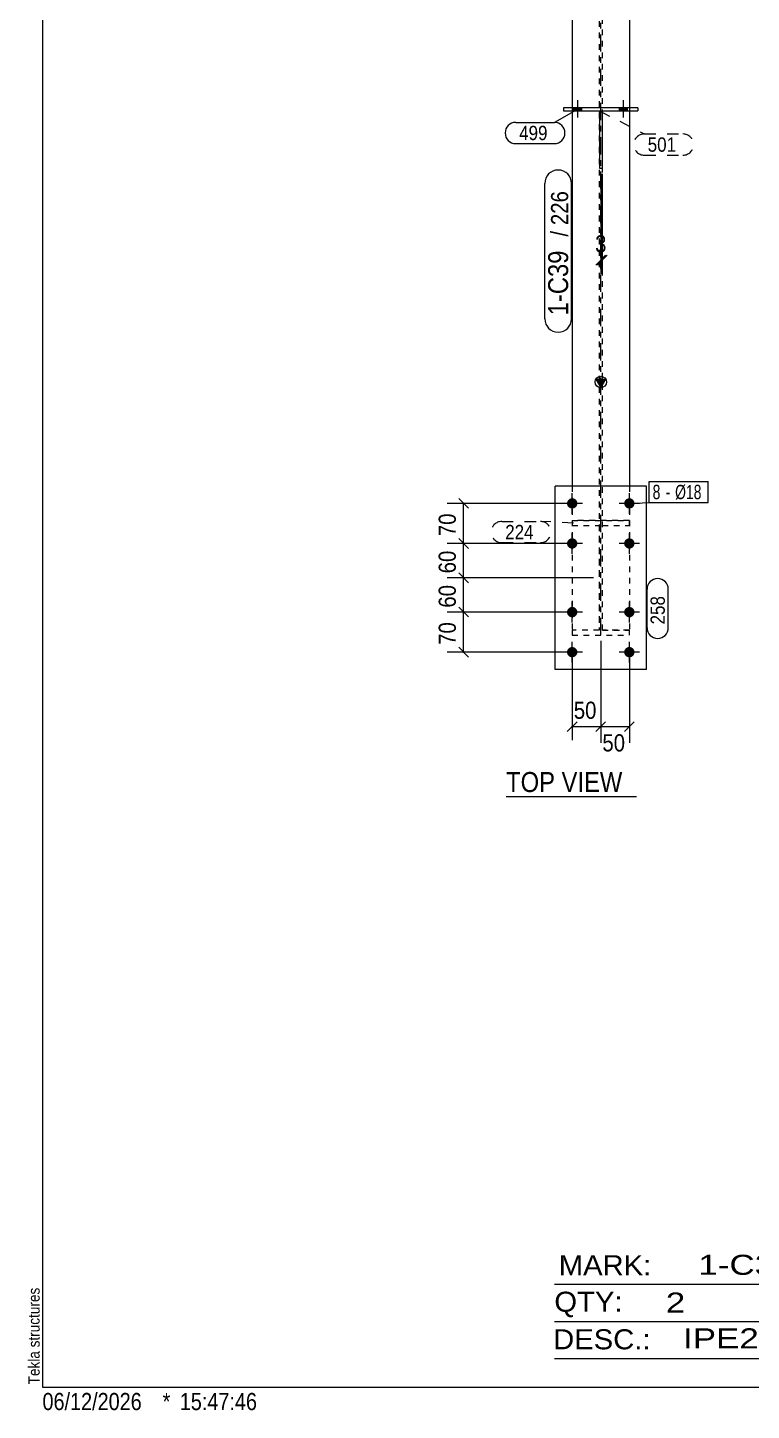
# Model space of a CAD drawing. Header units: millimetres. Extents: x 2 to 579, y 1 to 405.
# Drawn here: x 2.4 to 129, y 1 to 242.7 of the extents above; entities that cross this region are included whole.
import ezdxf

# ---------------------------------------------------------------- set-up
doc = ezdxf.new("R2010")
doc.units = ezdxf.units.MM
for name, pattern in [('XKITLINE00', [0]), ('XKITLINE01', [4, 1, -1, 1, -1]), ('XKITLINE02', [4, 2, -2]), ('XKITLINE03', [6, 3, -1, 1, -1])]:
    doc.linetypes.add(name, pattern=pattern)
for name, color, linetype, lineweight in [('Bolt', 3, 'Continuous', 0), ('BoltMark', 7, 'Continuous', 0), ('Dimensions', 7, 'Continuous', 0), ('DrawingSheet', 5, 'Continuous', 0), ('OtherObjectType', 7, 'Continuous', 0), ('Part', 2, 'Continuous', 0), ('PartMark', 7, 'Continuous', 0)]:
    doc.layers.add(name, color=color, linetype=linetype, lineweight=lineweight)
doc.styles.add('ARIAL', font='ARIAL.TTF')
doc.styles.add('ARIAL_NARROW', font='ARIALN.TTF')

# ---------------------------------------------------------------- blocks, each defined once
blk = doc.blocks.new('*A12')
at = {"layer": 'Bolt'}
for points in [[(96.72, 159.54), (96.73, 159.58), (96.73, 159.62), (96.74, 159.67), (96.75, 159.71), (96.76, 159.75), (96.77, 159.8), (96.79, 159.84), (96.81, 159.88), (96.83, 159.92), (96.85, 159.96), (96.87, 159.99), (96.9, 160.03), (96.93, 160.06), (96.96, 160.1), (96.99, 160.13), (97.02, 160.16), (97.05, 160.19), (97.09, 160.22), (97.12, 160.24), (97.16, 160.26), (97.2, 160.29), (97.24, 160.31), (97.28, 160.32), (97.32, 160.34), (97.36, 160.35), (97.4, 160.37), (97.45, 160.38), (97.49, 160.38), (97.53, 160.39), (97.58, 160.39), (97.62, 160.39), (97.67, 160.39), (97.71, 160.39), (97.75, 160.38), (97.8, 160.38), (97.84, 160.37), (97.88, 160.35), (97.93, 160.34), (97.97, 160.32), (98.01, 160.31), (98.05, 160.29), (98.08, 160.26), (98.12, 160.24), (98.16, 160.22), (98.19, 160.19), (98.23, 160.16), (98.26, 160.13), (98.29, 160.1), (98.32, 160.06), (98.34, 160.03), (98.37, 159.99), (98.39, 159.96), (98.42, 159.92), (98.44, 159.88), (98.45, 159.84), (98.47, 159.8), (98.48, 159.75), (98.5, 159.71), (98.5, 159.67), (98.51, 159.62), (98.52, 159.58), (98.52, 159.54), (98.52, 159.49), (98.52, 159.45), (98.52, 159.4), (98.51, 159.36), (98.5, 159.32), (98.5, 159.27), (98.48, 159.23), (98.47, 159.19), (98.45, 159.15), (98.44, 159.11), (98.42, 159.07), (98.39, 159.03), (98.37, 158.99), (98.34, 158.96), (98.32, 158.92), (98.29, 158.89), (98.26, 158.86), (98.23, 158.83), (98.19, 158.8), (98.16, 158.77), (98.12, 158.74), (98.08, 158.72), (98.05, 158.7), (98.01, 158.68), (97.97, 158.66), (97.93, 158.65), (97.88, 158.63), (97.84, 158.62), (97.8, 158.61), (97.75, 158.6), (97.71, 158.6), (97.67, 158.59), (97.62, 158.59), (97.58, 158.59), (97.53, 158.6), (97.49, 158.6), (97.45, 158.61), (97.4, 158.62), (97.36, 158.63), (97.32, 158.65), (97.28, 158.66), (97.24, 158.68), (97.2, 158.7), (97.16, 158.72), (97.12, 158.74), (97.09, 158.77), (97.05, 158.8), (97.02, 158.83), (96.99, 158.86), (96.96, 158.89), (96.93, 158.92), (96.9, 158.96), (96.87, 158.99), (96.85, 159.03), (96.83, 159.07), (96.81, 159.11), (96.79, 159.15), (96.77, 159.19), (96.76, 159.23), (96.75, 159.27), (96.74, 159.32), (96.73, 159.36), (96.73, 159.4), (96.72, 159.45), (96.72, 159.49)], [(106.72, 159.54), (106.73, 159.58), (106.73, 159.62), (106.74, 159.67), (106.75, 159.71), (106.76, 159.75), (106.77, 159.8), (106.79, 159.84), (106.81, 159.88), (106.83, 159.92), (106.85, 159.96), (106.87, 159.99), (106.9, 160.03), (106.93, 160.06), (106.96, 160.1), (106.99, 160.13), (107.02, 160.16), (107.05, 160.19), (107.09, 160.22), (107.12, 160.24), (107.16, 160.26), (107.2, 160.29), (107.24, 160.31), (107.28, 160.32), (107.32, 160.34), (107.36, 160.35), (107.4, 160.37), (107.45, 160.38), (107.49, 160.38), (107.53, 160.39), (107.58, 160.39), (107.62, 160.39), (107.67, 160.39), (107.71, 160.39), (107.75, 160.38), (107.8, 160.38), (107.84, 160.37), (107.88, 160.35), (107.93, 160.34), (107.97, 160.32), (108.01, 160.31), (108.05, 160.29), (108.08, 160.26), (108.12, 160.24), (108.16, 160.22), (108.19, 160.19), (108.23, 160.16), (108.26, 160.13), (108.29, 160.1), (108.32, 160.06), (108.34, 160.03), (108.37, 159.99), (108.39, 159.96), (108.42, 159.92), (108.44, 159.88), (108.45, 159.84), (108.47, 159.8), (108.48, 159.75), (108.5, 159.71), (108.5, 159.67), (108.51, 159.62), (108.52, 159.58), (108.52, 159.54), (108.52, 159.49), (108.52, 159.45), (108.52, 159.4), (108.51, 159.36), (108.5, 159.32), (108.5, 159.27), (108.48, 159.23), (108.47, 159.19), (108.45, 159.15), (108.44, 159.11), (108.42, 159.07), (108.39, 159.03), (108.37, 158.99), (108.34, 158.96), (108.32, 158.92), (108.29, 158.89), (108.26, 158.86), (108.23, 158.83), (108.19, 158.8), (108.16, 158.77), (108.12, 158.74), (108.08, 158.72), (108.05, 158.7), (108.01, 158.68), (107.97, 158.66), (107.93, 158.65), (107.88, 158.63), (107.84, 158.62), (107.8, 158.61), (107.75, 158.6), (107.71, 158.6), (107.67, 158.59), (107.62, 158.59), (107.58, 158.59), (107.53, 158.6), (107.49, 158.6), (107.45, 158.61), (107.4, 158.62), (107.36, 158.63), (107.32, 158.65), (107.28, 158.66), (107.24, 158.68), (107.2, 158.7), (107.16, 158.72), (107.12, 158.74), (107.09, 158.77), (107.05, 158.8), (107.02, 158.83), (106.99, 158.86), (106.96, 158.89), (106.93, 158.92), (106.9, 158.96), (106.87, 158.99), (106.85, 159.03), (106.83, 159.07), (106.81, 159.11), (106.79, 159.15), (106.77, 159.19), (106.76, 159.23), (106.75, 159.27), (106.74, 159.32), (106.73, 159.36), (106.73, 159.4), (106.72, 159.45), (106.72, 159.49)], [(96.72, 152.54), (96.73, 152.58), (96.73, 152.62), (96.74, 152.67), (96.75, 152.71), (96.76, 152.75), (96.77, 152.8), (96.79, 152.84), (96.81, 152.88), (96.83, 152.92), (96.85, 152.96), (96.87, 152.99), (96.9, 153.03), (96.93, 153.06), (96.96, 153.1), (96.99, 153.13), (97.02, 153.16), (97.05, 153.19), (97.09, 153.22), (97.12, 153.24), (97.16, 153.26), (97.2, 153.29), (97.24, 153.31), (97.28, 153.32), (97.32, 153.34), (97.36, 153.35), (97.4, 153.37), (97.45, 153.38), (97.49, 153.38), (97.53, 153.39), (97.58, 153.39), (97.62, 153.39), (97.67, 153.39), (97.71, 153.39), (97.75, 153.38), (97.8, 153.38), (97.84, 153.37), (97.88, 153.35), (97.93, 153.34), (97.97, 153.32), (98.01, 153.31), (98.05, 153.29), (98.08, 153.26), (98.12, 153.24), (98.16, 153.22), (98.19, 153.19), (98.23, 153.16), (98.26, 153.13), (98.29, 153.1), (98.32, 153.06), (98.34, 153.03), (98.37, 152.99), (98.39, 152.96), (98.42, 152.92), (98.44, 152.88), (98.45, 152.84), (98.47, 152.8), (98.48, 152.75), (98.5, 152.71), (98.5, 152.67), (98.51, 152.62), (98.52, 152.58), (98.52, 152.54), (98.52, 152.49), (98.52, 152.45), (98.52, 152.4), (98.51, 152.36), (98.5, 152.32), (98.5, 152.27), (98.48, 152.23), (98.47, 152.19), (98.45, 152.15), (98.44, 152.11), (98.42, 152.07), (98.39, 152.03), (98.37, 151.99), (98.34, 151.96), (98.32, 151.92), (98.29, 151.89), (98.26, 151.86), (98.23, 151.83), (98.19, 151.8), (98.16, 151.77), (98.12, 151.74), (98.08, 151.72), (98.05, 151.7), (98.01, 151.68), (97.97, 151.66), (97.93, 151.65), (97.88, 151.63), (97.84, 151.62), (97.8, 151.61), (97.75, 151.6), (97.71, 151.6), (97.67, 151.59), (97.62, 151.59), (97.58, 151.59), (97.53, 151.6), (97.49, 151.6), (97.45, 151.61), (97.4, 151.62), (97.36, 151.63), (97.32, 151.65), (97.28, 151.66), (97.24, 151.68), (97.2, 151.7), (97.16, 151.72), (97.12, 151.74), (97.09, 151.77), (97.05, 151.8), (97.02, 151.83), (96.99, 151.86), (96.96, 151.89), (96.93, 151.92), (96.9, 151.96), (96.87, 151.99), (96.85, 152.03), (96.83, 152.07), (96.81, 152.11), (96.79, 152.15), (96.77, 152.19), (96.76, 152.23), (96.75, 152.27), (96.74, 152.32), (96.73, 152.36), (96.73, 152.4), (96.72, 152.45), (96.72, 152.49)], [(106.72, 152.54), (106.73, 152.58), (106.73, 152.62), (106.74, 152.67), (106.75, 152.71), (106.76, 152.75), (106.77, 152.8), (106.79, 152.84), (106.81, 152.88), (106.83, 152.92), (106.85, 152.96), (106.87, 152.99), (106.9, 153.03), (106.93, 153.06), (106.96, 153.1), (106.99, 153.13), (107.02, 153.16), (107.05, 153.19), (107.09, 153.22), (107.12, 153.24), (107.16, 153.26), (107.2, 153.29), (107.24, 153.31), (107.28, 153.32), (107.32, 153.34), (107.36, 153.35), (107.4, 153.37), (107.45, 153.38), (107.49, 153.38), (107.53, 153.39), (107.58, 153.39), (107.62, 153.39), (107.67, 153.39), (107.71, 153.39), (107.75, 153.38), (107.8, 153.38), (107.84, 153.37), (107.88, 153.35), (107.93, 153.34), (107.97, 153.32), (108.01, 153.31), (108.05, 153.29), (108.08, 153.26), (108.12, 153.24), (108.16, 153.22), (108.19, 153.19), (108.23, 153.16), (108.26, 153.13), (108.29, 153.1), (108.32, 153.06), (108.34, 153.03), (108.37, 152.99), (108.39, 152.96), (108.42, 152.92), (108.44, 152.88), (108.45, 152.84), (108.47, 152.8), (108.48, 152.75), (108.5, 152.71), (108.5, 152.67), (108.51, 152.62), (108.52, 152.58), (108.52, 152.54), (108.52, 152.49), (108.52, 152.45), (108.52, 152.4), (108.51, 152.36), (108.5, 152.32), (108.5, 152.27), (108.48, 152.23), (108.47, 152.19), (108.45, 152.15), (108.44, 152.11), (108.42, 152.07), (108.39, 152.03), (108.37, 151.99), (108.34, 151.96), (108.32, 151.92), (108.29, 151.89), (108.26, 151.86), (108.23, 151.83), (108.19, 151.8), (108.16, 151.77), (108.12, 151.74), (108.08, 151.72), (108.05, 151.7), (108.01, 151.68), (107.97, 151.66), (107.93, 151.65), (107.88, 151.63), (107.84, 151.62), (107.8, 151.61), (107.75, 151.6), (107.71, 151.6), (107.67, 151.59), (107.62, 151.59), (107.58, 151.59), (107.53, 151.6), (107.49, 151.6), (107.45, 151.61), (107.4, 151.62), (107.36, 151.63), (107.32, 151.65), (107.28, 151.66), (107.24, 151.68), (107.2, 151.7), (107.16, 151.72), (107.12, 151.74), (107.09, 151.77), (107.05, 151.8), (107.02, 151.83), (106.99, 151.86), (106.96, 151.89), (106.93, 151.92), (106.9, 151.96), (106.87, 151.99), (106.85, 152.03), (106.83, 152.07), (106.81, 152.11), (106.79, 152.15), (106.77, 152.19), (106.76, 152.23), (106.75, 152.27), (106.74, 152.32), (106.73, 152.36), (106.73, 152.4), (106.72, 152.45), (106.72, 152.49)], [(96.72, 140.54), (96.73, 140.58), (96.73, 140.62), (96.74, 140.67), (96.75, 140.71), (96.76, 140.75), (96.77, 140.8), (96.79, 140.84), (96.81, 140.88), (96.83, 140.92), (96.85, 140.96), (96.87, 140.99), (96.9, 141.03), (96.93, 141.06), (96.96, 141.1), (96.99, 141.13), (97.02, 141.16), (97.05, 141.19), (97.09, 141.22), (97.12, 141.24), (97.16, 141.26), (97.2, 141.29), (97.24, 141.31), (97.28, 141.32), (97.32, 141.34), (97.36, 141.35), (97.4, 141.37), (97.45, 141.38), (97.49, 141.38), (97.53, 141.39), (97.58, 141.39), (97.62, 141.39), (97.67, 141.39), (97.71, 141.39), (97.75, 141.38), (97.8, 141.38), (97.84, 141.37), (97.88, 141.35), (97.93, 141.34), (97.97, 141.32), (98.01, 141.31), (98.05, 141.29), (98.08, 141.26), (98.12, 141.24), (98.16, 141.22), (98.19, 141.19), (98.23, 141.16), (98.26, 141.13), (98.29, 141.1), (98.32, 141.06), (98.34, 141.03), (98.37, 140.99), (98.39, 140.96), (98.42, 140.92), (98.44, 140.88), (98.45, 140.84), (98.47, 140.8), (98.48, 140.75), (98.5, 140.71), (98.5, 140.67), (98.51, 140.62), (98.52, 140.58), (98.52, 140.54), (98.52, 140.49), (98.52, 140.45), (98.52, 140.4), (98.51, 140.36), (98.5, 140.32), (98.5, 140.27), (98.48, 140.23), (98.47, 140.19), (98.45, 140.15), (98.44, 140.11), (98.42, 140.07), (98.39, 140.03), (98.37, 139.99), (98.34, 139.96), (98.32, 139.92), (98.29, 139.89), (98.26, 139.86), (98.23, 139.83), (98.19, 139.8), (98.16, 139.77), (98.12, 139.74), (98.08, 139.72), (98.05, 139.7), (98.01, 139.68), (97.97, 139.66), (97.93, 139.65), (97.88, 139.63), (97.84, 139.62), (97.8, 139.61), (97.75, 139.6), (97.71, 139.6), (97.67, 139.59), (97.62, 139.59), (97.58, 139.59), (97.53, 139.6), (97.49, 139.6), (97.45, 139.61), (97.4, 139.62), (97.36, 139.63), (97.32, 139.65), (97.28, 139.66), (97.24, 139.68), (97.2, 139.7), (97.16, 139.72), (97.12, 139.74), (97.09, 139.77), (97.05, 139.8), (97.02, 139.83), (96.99, 139.86), (96.96, 139.89), (96.93, 139.92), (96.9, 139.96), (96.87, 139.99), (96.85, 140.03), (96.83, 140.07), (96.81, 140.11), (96.79, 140.15), (96.77, 140.19), (96.76, 140.23), (96.75, 140.27), (96.74, 140.32), (96.73, 140.36), (96.73, 140.4), (96.72, 140.45), (96.72, 140.49)], [(106.72, 140.54), (106.73, 140.58), (106.73, 140.62), (106.74, 140.67), (106.75, 140.71), (106.76, 140.75), (106.77, 140.8), (106.79, 140.84), (106.81, 140.88), (106.83, 140.92), (106.85, 140.96), (106.87, 140.99), (106.9, 141.03), (106.93, 141.06), (106.96, 141.1), (106.99, 141.13), (107.02, 141.16), (107.05, 141.19), (107.09, 141.22), (107.12, 141.24), (107.16, 141.26), (107.2, 141.29), (107.24, 141.31), (107.28, 141.32), (107.32, 141.34), (107.36, 141.35), (107.4, 141.37), (107.45, 141.38), (107.49, 141.38), (107.53, 141.39), (107.58, 141.39), (107.62, 141.39), (107.67, 141.39), (107.71, 141.39), (107.75, 141.38), (107.8, 141.38), (107.84, 141.37), (107.88, 141.35), (107.93, 141.34), (107.97, 141.32), (108.01, 141.31), (108.05, 141.29), (108.08, 141.26), (108.12, 141.24), (108.16, 141.22), (108.19, 141.19), (108.23, 141.16), (108.26, 141.13), (108.29, 141.1), (108.32, 141.06), (108.34, 141.03), (108.37, 140.99), (108.39, 140.96), (108.42, 140.92), (108.44, 140.88), (108.45, 140.84), (108.47, 140.8), (108.48, 140.75), (108.5, 140.71), (108.5, 140.67), (108.51, 140.62), (108.52, 140.58), (108.52, 140.54), (108.52, 140.49), (108.52, 140.45), (108.52, 140.4), (108.51, 140.36), (108.5, 140.32), (108.5, 140.27), (108.48, 140.23), (108.47, 140.19), (108.45, 140.15), (108.44, 140.11), (108.42, 140.07), (108.39, 140.03), (108.37, 139.99), (108.34, 139.96), (108.32, 139.92), (108.29, 139.89), (108.26, 139.86), (108.23, 139.83), (108.19, 139.8), (108.16, 139.77), (108.12, 139.74), (108.08, 139.72), (108.05, 139.7), (108.01, 139.68), (107.97, 139.66), (107.93, 139.65), (107.88, 139.63), (107.84, 139.62), (107.8, 139.61), (107.75, 139.6), (107.71, 139.6), (107.67, 139.59), (107.62, 139.59), (107.58, 139.59), (107.53, 139.6), (107.49, 139.6), (107.45, 139.61), (107.4, 139.62), (107.36, 139.63), (107.32, 139.65), (107.28, 139.66), (107.24, 139.68), (107.2, 139.7), (107.16, 139.72), (107.12, 139.74), (107.09, 139.77), (107.05, 139.8), (107.02, 139.83), (106.99, 139.86), (106.96, 139.89), (106.93, 139.92), (106.9, 139.96), (106.87, 139.99), (106.85, 140.03), (106.83, 140.07), (106.81, 140.11), (106.79, 140.15), (106.77, 140.19), (106.76, 140.23), (106.75, 140.27), (106.74, 140.32), (106.73, 140.36), (106.73, 140.4), (106.72, 140.45), (106.72, 140.49)], [(96.72, 133.54), (96.73, 133.58), (96.73, 133.62), (96.74, 133.67), (96.75, 133.71), (96.76, 133.75), (96.77, 133.8), (96.79, 133.84), (96.81, 133.88), (96.83, 133.92), (96.85, 133.96), (96.87, 133.99), (96.9, 134.03), (96.93, 134.06), (96.96, 134.1), (96.99, 134.13), (97.02, 134.16), (97.05, 134.19), (97.09, 134.22), (97.12, 134.24), (97.16, 134.26), (97.2, 134.29), (97.24, 134.31), (97.28, 134.32), (97.32, 134.34), (97.36, 134.35), (97.4, 134.37), (97.45, 134.38), (97.49, 134.38), (97.53, 134.39), (97.58, 134.39), (97.62, 134.39), (97.67, 134.39), (97.71, 134.39), (97.75, 134.38), (97.8, 134.38), (97.84, 134.37), (97.88, 134.35), (97.93, 134.34), (97.97, 134.32), (98.01, 134.31), (98.05, 134.29), (98.08, 134.26), (98.12, 134.24), (98.16, 134.22), (98.19, 134.19), (98.23, 134.16), (98.26, 134.13), (98.29, 134.1), (98.32, 134.06), (98.34, 134.03), (98.37, 133.99), (98.39, 133.96), (98.42, 133.92), (98.44, 133.88), (98.45, 133.84), (98.47, 133.8), (98.48, 133.75), (98.5, 133.71), (98.5, 133.67), (98.51, 133.62), (98.52, 133.58), (98.52, 133.54), (98.52, 133.49), (98.52, 133.45), (98.52, 133.4), (98.51, 133.36), (98.5, 133.32), (98.5, 133.27), (98.48, 133.23), (98.47, 133.19), (98.45, 133.15), (98.44, 133.11), (98.42, 133.07), (98.39, 133.03), (98.37, 132.99), (98.34, 132.96), (98.32, 132.92), (98.29, 132.89), (98.26, 132.86), (98.23, 132.83), (98.19, 132.8), (98.16, 132.77), (98.12, 132.74), (98.08, 132.72), (98.05, 132.7), (98.01, 132.68), (97.97, 132.66), (97.93, 132.65), (97.88, 132.63), (97.84, 132.62), (97.8, 132.61), (97.75, 132.6), (97.71, 132.6), (97.67, 132.59), (97.62, 132.59), (97.58, 132.59), (97.53, 132.6), (97.49, 132.6), (97.45, 132.61), (97.4, 132.62), (97.36, 132.63), (97.32, 132.65), (97.28, 132.66), (97.24, 132.68), (97.2, 132.7), (97.16, 132.72), (97.12, 132.74), (97.09, 132.77), (97.05, 132.8), (97.02, 132.83), (96.99, 132.86), (96.96, 132.89), (96.93, 132.92), (96.9, 132.96), (96.87, 132.99), (96.85, 133.03), (96.83, 133.07), (96.81, 133.11), (96.79, 133.15), (96.77, 133.19), (96.76, 133.23), (96.75, 133.27), (96.74, 133.32), (96.73, 133.36), (96.73, 133.4), (96.72, 133.45), (96.72, 133.49)], [(106.72, 133.54), (106.73, 133.58), (106.73, 133.62), (106.74, 133.67), (106.75, 133.71), (106.76, 133.75), (106.77, 133.8), (106.79, 133.84), (106.81, 133.88), (106.83, 133.92), (106.85, 133.96), (106.87, 133.99), (106.9, 134.03), (106.93, 134.06), (106.96, 134.1), (106.99, 134.13), (107.02, 134.16), (107.05, 134.19), (107.09, 134.22), (107.12, 134.24), (107.16, 134.26), (107.2, 134.29), (107.24, 134.31), (107.28, 134.32), (107.32, 134.34), (107.36, 134.35), (107.4, 134.37), (107.45, 134.38), (107.49, 134.38), (107.53, 134.39), (107.58, 134.39), (107.62, 134.39), (107.67, 134.39), (107.71, 134.39), (107.75, 134.38), (107.8, 134.38), (107.84, 134.37), (107.88, 134.35), (107.93, 134.34), (107.97, 134.32), (108.01, 134.31), (108.05, 134.29), (108.08, 134.26), (108.12, 134.24), (108.16, 134.22), (108.19, 134.19), (108.23, 134.16), (108.26, 134.13), (108.29, 134.1), (108.32, 134.06), (108.34, 134.03), (108.37, 133.99), (108.39, 133.96), (108.42, 133.92), (108.44, 133.88), (108.45, 133.84), (108.47, 133.8), (108.48, 133.75), (108.5, 133.71), (108.5, 133.67), (108.51, 133.62), (108.52, 133.58), (108.52, 133.54), (108.52, 133.49), (108.52, 133.45), (108.52, 133.4), (108.51, 133.36), (108.5, 133.32), (108.5, 133.27), (108.48, 133.23), (108.47, 133.19), (108.45, 133.15), (108.44, 133.11), (108.42, 133.07), (108.39, 133.03), (108.37, 132.99), (108.34, 132.96), (108.32, 132.92), (108.29, 132.89), (108.26, 132.86), (108.23, 132.83), (108.19, 132.8), (108.16, 132.77), (108.12, 132.74), (108.08, 132.72), (108.05, 132.7), (108.01, 132.68), (107.97, 132.66), (107.93, 132.65), (107.88, 132.63), (107.84, 132.62), (107.8, 132.61), (107.75, 132.6), (107.71, 132.6), (107.67, 132.59), (107.62, 132.59), (107.58, 132.59), (107.53, 132.6), (107.49, 132.6), (107.45, 132.61), (107.4, 132.62), (107.36, 132.63), (107.32, 132.65), (107.28, 132.66), (107.24, 132.68), (107.2, 132.7), (107.16, 132.72), (107.12, 132.74), (107.09, 132.77), (107.05, 132.8), (107.02, 132.83), (106.99, 132.86), (106.96, 132.89), (106.93, 132.92), (106.9, 132.96), (106.87, 132.99), (106.85, 133.03), (106.83, 133.07), (106.81, 133.11), (106.79, 133.15), (106.77, 133.19), (106.76, 133.23), (106.75, 133.27), (106.74, 133.32), (106.73, 133.36), (106.73, 133.4), (106.72, 133.45), (106.72, 133.49)]]:
    blk.add_hatch(color=3, dxfattribs=at).paths.add_polyline_path(points, flags=17)
at = {"layer": 'Bolt', "color": 3, "linetype": 'XKITLINE00', "lineweight": 0}
for p, q in [((97.62, 157.69), (97.62, 161.29)), ((107.62, 157.69), (107.62, 161.29)), ((99.42, 159.49), (95.82, 159.49)), ((109.42, 159.49), (105.82, 159.49)), ((99.42, 152.49), (95.82, 152.49)), ((97.62, 150.69), (97.62, 154.29)), ((109.42, 152.49), (105.82, 152.49)), ((107.62, 150.69), (107.62, 154.29)), ((99.42, 140.49), (95.82, 140.49)), ((97.62, 138.69), (97.62, 142.29)), ((109.42, 140.49), (105.82, 140.49)), ((107.62, 138.69), (107.62, 142.29)), ((99.42, 133.49), (95.82, 133.49)), ((97.62, 131.69), (97.62, 135.29)), ((109.42, 133.49), (105.82, 133.49)), ((107.62, 131.69), (107.62, 135.29))]:
    blk.add_line(p, q, dxfattribs=at)
blk = doc.blocks.new('*A14')
at = {"layer": 'Bolt'}
for points in [[(97.92, 228.12), (97.92, 228.62), (99.32, 228.62), (99.32, 228.12)], [(97.92, 228.12), (97.92, 228.62), (99.32, 228.62), (99.32, 228.12)], [(105.92, 228.12), (105.92, 228.62), (107.32, 228.62), (107.32, 228.12)], [(105.92, 228.12), (105.92, 228.62), (107.32, 228.62), (107.32, 228.12)]]:
    blk.add_hatch(color=3, dxfattribs=at).paths.add_polyline_path(points, flags=17)
at = {"layer": 'Bolt', "color": 3, "linetype": 'XKITLINE00', "lineweight": 0}
for p, q in [((98.62, 226.96), (98.62, 229.96)), ((98.62, 226.96), (98.62, 229.96)), ((106.62, 226.96), (106.62, 229.96)), ((106.62, 226.96), (106.62, 229.96)), ((97.92, 228.12), (97.92, 228.62)), ((97.92, 228.12), (97.92, 228.62)), ((99.32, 228.12), (99.32, 228.62)), ((99.32, 228.12), (99.32, 228.62)), ((105.92, 228.12), (105.92, 228.62)), ((105.92, 228.12), (105.92, 228.62)), ((107.32, 228.12), (107.32, 228.62)), ((107.32, 228.12), (107.32, 228.62))]:
    blk.add_line(p, q, dxfattribs=at)
blk = doc.blocks.new('*A15')
at = {"layer": 'Part'}
blk.add_hatch(color=2, dxfattribs=at).paths.add_polyline_path([(101.82, 181.22), (103.42, 181.22), (102.62, 179.82)], flags=17)
at = {"layer": 'Part', "color": 7, "linetype": 'XKITLINE03', "lineweight": 0}
blk.add_line((102.62, 136.49), (102.62, 319.8), dxfattribs=at)
at = {"layer": 'Part', "color": 2, "linetype": 'XKITLINE00', "lineweight": 0}
for p, q in [((97.62, 309.8), (97.62, 308.62)), ((107.62, 309.8), (97.62, 309.8)), ((107.62, 309.8), (107.62, 308.62)), ((97.62, 308.12), (97.62, 228.62)), ((107.62, 308.12), (107.62, 228.62)), ((97.62, 228.12), (97.62, 162.49)), ((107.62, 228.12), (107.62, 162.49)), ((102.62, 179.82), (101.82, 181.22)), ((101.82, 181.22), (103.42, 181.22)), ((103.42, 181.22), (102.62, 179.82))]:
    blk.add_line(p, q, dxfattribs=at)
at = {"layer": 'Part', "color": 7, "linetype": 'XKITLINE01', "lineweight": 0}
for p, q in [((102.34, 309.8), (102.34, 137.34)), ((102.9, 137.34), (102.9, 309.8)), ((97.62, 308.62), (97.62, 308.12)), ((107.62, 308.62), (107.62, 308.12)), ((97.62, 228.62), (97.62, 228.12)), ((107.62, 228.62), (107.62, 228.12)), ((97.62, 162.49), (97.62, 136.49)), ((107.62, 162.49), (107.62, 136.49)), ((97.62, 156.49), (107.62, 156.49)), ((97.62, 155.64), (102.34, 155.64)), ((102.9, 155.64), (107.62, 155.64)), ((102.34, 137.34), (97.62, 137.34)), ((97.62, 136.49), (107.62, 136.49)), ((107.62, 137.34), (102.9, 137.34))]:
    blk.add_line(p, q, dxfattribs=at)
at = {"layer": 'Part', "color": 2, "linetype": 'XKITLINE00', "lineweight": 0}
blk.add_circle((102.62, 180.72), 1, dxfattribs=at)
blk = doc.blocks.new('*A16')
at = {"layer": 'Part', "color": 7, "linetype": 'XKITLINE01', "lineweight": 0}
for p, q in [((107.62, 156.49), (97.62, 156.49)), ((97.62, 156.49), (97.62, 155.64)), ((97.62, 155.64), (102.34, 155.64)), ((97.62, 155.64), (102.34, 155.64)), ((102.34, 155.64), (102.34, 137.34)), ((102.9, 137.34), (102.9, 155.64)), ((102.9, 155.64), (107.62, 155.64)), ((102.9, 155.64), (107.62, 155.64)), ((107.62, 155.64), (107.62, 156.49)), ((102.34, 137.34), (97.62, 137.34)), ((97.62, 137.34), (97.62, 136.49)), ((102.34, 137.34), (97.62, 137.34)), ((97.62, 136.49), (107.62, 136.49)), ((97.62, 136.49), (107.62, 136.49)), ((107.62, 137.34), (102.9, 137.34)), ((102.9, 137.34), (107.62, 137.34)), ((107.62, 136.49), (107.62, 137.34))]:
    blk.add_line(p, q, dxfattribs=at)
at = {"layer": 'Part', "color": 7, "linetype": 'XKITLINE03', "lineweight": 0}
blk.add_line((102.62, 146.49), (102.62, 146.49), dxfattribs=at)
blk = doc.blocks.new('*A17')
at = {"layer": 'Part', "color": 2, "linetype": 'XKITLINE00', "lineweight": 0}
for p, q in [((94.62, 130.49), (94.62, 162.49)), ((110.62, 162.49), (94.62, 162.49)), ((110.62, 130.49), (110.62, 162.49)), ((110.62, 130.49), (94.62, 130.49))]:
    blk.add_line(p, q, dxfattribs=at)
blk = doc.blocks.new('*A19')
at = {"layer": 'Part', "color": 2, "linetype": 'XKITLINE00', "lineweight": 0}
for p, q in [((96.12, 228.62), (96.12, 228.12)), ((109.12, 228.62), (96.12, 228.62)), ((96.12, 228.12), (109.12, 228.12)), ((109.12, 228.62), (109.12, 228.12))]:
    blk.add_line(p, q, dxfattribs=at)
blk = doc.blocks.new('*A20')
at = {"layer": 'Part', "color": 2, "linetype": 'XKITLINE00', "lineweight": 0}
for p, q in [((102.37, 228.12), (102.37, 218.12)), ((102.87, 228.12), (102.87, 218.12)), ((102.37, 218.12), (102.87, 218.12))]:
    blk.add_line(p, q, dxfattribs=at)
at = {"layer": 'Part', "color": 7, "linetype": 'XKITLINE01', "lineweight": 0}
blk.add_line((102.37, 228.12), (102.87, 228.12), dxfattribs=at)
blk.add_line((102.37, 228.12), (102.87, 228.12), dxfattribs=at)
blk = doc.blocks.new('*A26')
at = {"layer": 'DrawingSheet', "color": 5, "linetype": 'XKITLINE00', "lineweight": 0}
for p, q in [((5, 405), (5, 5)), ((5, 5), (579, 5))]:
    blk.add_line(p, q, dxfattribs=at)
at = {"layer": 'DrawingSheet', "color": 5, "style": 'ARIAL', "width": 0.85}
blk.add_text('Tekla structures', height=2, rotation=90, dxfattribs=at).set_placement((4.5, 5.5))
blk = doc.blocks.new('*A30')
at = {"layer": 'OtherObjectType', "color": 6, "linetype": 'XKITLINE00', "lineweight": 0}
for p, q in [((94.5, 23), (144.5, 23)), ((94.5, 16.5), (144.5, 16.5)), ((94.5, 10), (144.5, 10))]:
    blk.add_line(p, q, dxfattribs=at)
at = {"layer": 'OtherObjectType', "color": 6, "style": 'ARIAL_NARROW'}
for s, width, p in [('MARK:', 1.275, (95.27, 24.58)), ('1-C39', 1.525501, (119.69, 24.65)), ('QTY:', 1.275, (94.5, 18.19)), ('2', 1.525501, (113.99, 18.05)), ('DESC.:', 1.275, (94.29, 11.63)), ('IPE200-J', 1.525501, (117, 11.79))]:
    blk.add_text(s, height=3.5, dxfattribs=dict(at, width=width)).set_placement(p)
blk = doc.blocks.new('*A33')
at = {"layer": 'OtherObjectType', "color": 7, "style": 'ARIAL_NARROW', "width": 1.008832}
for s, p in [('06/12/2026', (4.99, 1)), ('*', (26, 1)), ('15:47:46', (29, 1))]:
    blk.add_text(s, height=3, dxfattribs=at).set_placement(p)
blk = doc.blocks.new('*A57')
at = {"layer": 'Dimensions', "color": 7, "linetype": 'XKITLINE00', "lineweight": 0}
for p, q in [((96.62, 140.49), (75.77, 140.49)), ((77.77, 141.34), (79.47, 139.64)), ((78.62, 133.49), (78.62, 140.49)), ((96.62, 133.49), (75.77, 133.49)), ((77.77, 134.34), (79.47, 132.64))]:
    blk.add_line(p, q, dxfattribs=at)
at = {"layer": 'Dimensions', "color": 3}
for p in [(78.62, 140.49), (78.62, 133.49)]:
    blk.add_point(p, dxfattribs=at)
at = {"layer": 'Dimensions', "color": 3, "style": 'ARIAL', "width": 0.85}
blk.add_text('70', height=3, rotation=90.0002, dxfattribs=at).set_placement((77.27, 134.77))
blk = doc.blocks.new('*A58')
at = {"layer": 'Dimensions', "color": 7, "linetype": 'XKITLINE00', "lineweight": 0}
for p, q in [((101.34, 146.49), (75.77, 146.49)), ((77.77, 147.34), (79.47, 145.64)), ((78.62, 140.49), (78.62, 146.49)), ((96.62, 140.49), (75.77, 140.49)), ((77.77, 141.34), (79.47, 139.64))]:
    blk.add_line(p, q, dxfattribs=at)
at = {"layer": 'Dimensions', "color": 3}
for p in [(78.62, 146.49), (78.62, 140.49)]:
    blk.add_point(p, dxfattribs=at)
at = {"layer": 'Dimensions', "color": 3, "style": 'ARIAL', "width": 0.85}
blk.add_text('60', height=3, rotation=90.0002, dxfattribs=at).set_placement((77.27, 141.27))
blk = doc.blocks.new('*A59')
at = {"layer": 'Dimensions', "color": 7, "linetype": 'XKITLINE00', "lineweight": 0}
for p, q in [((96.62, 152.49), (75.77, 152.49)), ((77.77, 153.34), (79.47, 151.64)), ((78.62, 146.49), (78.62, 152.49)), ((101.34, 146.49), (75.77, 146.49)), ((77.77, 147.34), (79.47, 145.64))]:
    blk.add_line(p, q, dxfattribs=at)
at = {"layer": 'Dimensions', "color": 3}
for p in [(78.62, 152.49), (78.62, 146.49)]:
    blk.add_point(p, dxfattribs=at)
at = {"layer": 'Dimensions', "color": 3, "style": 'ARIAL', "width": 0.85}
blk.add_text('60', height=3, rotation=90.0002, dxfattribs=at).set_placement((77.27, 147.27))
blk = doc.blocks.new('*A60')
at = {"layer": 'Dimensions', "color": 7, "linetype": 'XKITLINE00', "lineweight": 0}
for p, q in [((77.77, 160.34), (79.47, 158.64)), ((96.62, 159.49), (75.77, 159.49)), ((78.62, 152.49), (78.62, 159.49)), ((96.62, 152.49), (75.77, 152.49)), ((77.77, 153.34), (79.47, 151.64))]:
    blk.add_line(p, q, dxfattribs=at)
at = {"layer": 'Dimensions', "color": 3}
for p in [(78.62, 159.49), (78.62, 152.49)]:
    blk.add_point(p, dxfattribs=at)
at = {"layer": 'Dimensions', "color": 3, "style": 'ARIAL', "width": 0.85}
blk.add_text('70', height=3, rotation=90.0002, dxfattribs=at).set_placement((77.27, 153.77))
blk = doc.blocks.new('*A61')
at = {"layer": 'Dimensions', "color": 7, "linetype": 'XKITLINE00', "lineweight": 0}
for p, q in [((102.62, 135.49), (102.62, 118.09)), ((97.62, 132.49), (97.62, 118.09)), ((98.47, 121.34), (96.77, 119.64)), ((103.47, 121.34), (101.77, 119.64)), ((97.62, 120.49), (102.62, 120.49))]:
    blk.add_line(p, q, dxfattribs=at)
at = {"layer": 'Dimensions', "color": 3}
for p in [(97.62, 120.49), (102.62, 120.49)]:
    blk.add_point(p, dxfattribs=at)
at = {"layer": 'Dimensions', "color": 3, "style": 'ARIAL', "width": 0.85}
blk.add_text('50', height=3, dxfattribs=at).set_placement((97.9, 121.84))
blk = doc.blocks.new('*A62')
at = {"layer": 'Dimensions', "color": 7, "linetype": 'XKITLINE00', "lineweight": 0}
for p, q in [((102.62, 135.49), (102.62, 117.64)), ((107.62, 132.49), (107.62, 117.64)), ((103.47, 121.34), (101.77, 119.64)), ((108.47, 121.34), (106.77, 119.64)), ((102.62, 120.49), (107.62, 120.49))]:
    blk.add_line(p, q, dxfattribs=at)
at = {"layer": 'Dimensions', "color": 3}
for p in [(102.62, 120.49), (107.62, 120.49)]:
    blk.add_point(p, dxfattribs=at)
at = {"layer": 'Dimensions', "color": 3, "style": 'ARIAL', "width": 0.85}
blk.add_text('50', height=3, dxfattribs=at).set_placement((102.9, 116.14))
blk = doc.blocks.new('*A65')
at = {"layer": 'Dimensions', "color": 7, "linetype": 'XKITLINE00', "lineweight": 0}
for p, q in [((102.62, 217.12), (102.62, 199.62)), ((102.87, 217.12), (102.87, 199.62)), ((103.47, 202.87), (101.77, 201.17)), ((103.72, 202.87), (102.02, 201.17)), ((102.62, 202.02), (102.87, 202.02))]:
    blk.add_line(p, q, dxfattribs=at)
at = {"layer": 'Dimensions', "color": 3}
for p in [(102.62, 202.02), (102.87, 202.02)]:
    blk.add_point(p, dxfattribs=at)
at = {"layer": 'Dimensions', "color": 3, "style": 'ARIAL', "width": 0.85}
blk.add_text('3', height=3, dxfattribs=at).set_placement((101.63, 203.37))
blk = doc.blocks.new('*A68')
at = {"layer": 'BoltMark', "color": 7, "linetype": 'XKITLINE00', "lineweight": 0}
for p, q in [((111.09, 163.34), (121.38, 163.34)), ((111.09, 159.64), (111.09, 163.34)), ((121.38, 159.64), (121.38, 163.34)), ((107.62, 159.49), (111.09, 159.64)), ((111.09, 159.64), (121.38, 159.64))]:
    blk.add_line(p, q, dxfattribs=at)
at = {"layer": 'BoltMark', "color": 3, "style": 'ARIAL_NARROW', "width": 0.85}
for s, p in [('8', (111.69, 160.24)), ('Ø18', (115.62, 160.24)), ('-', (113.96, 160.24))]:
    blk.add_text(s, height=2.5, dxfattribs=at).set_placement(p)
blk = doc.blocks.new('*A70')
at = {"layer": 'PartMark', "color": 7, "linetype": 'XKITLINE02', "lineweight": 0}
for p, q in [((102.37, 228.12), (110.23, 224.07)), ((110.23, 224.07), (116.99, 224.07)), ((110.23, 220.37), (116.99, 220.37))]:
    blk.add_line(p, q, dxfattribs=at)
for centre, start, end in [((110.23, 222.22), 90, 270), ((116.99, 222.22), 270, 90)]:
    blk.add_arc(centre, 1.85, start, end, dxfattribs=at)
at = {"layer": 'PartMark', "color": 3, "style": 'ARIAL', "width": 0.85}
blk.add_text('501', height=2.5, dxfattribs=at).set_placement((110.83, 220.97))
blk = doc.blocks.new('*A71')
at = {"layer": 'PartMark', "color": 7, "linetype": 'XKITLINE00', "lineweight": 0}
for p, q in [((98.75, 228.49), (94.51, 226.1)), ((87.75, 226.1), (94.51, 226.1)), ((87.75, 222.4), (94.51, 222.4))]:
    blk.add_line(p, q, dxfattribs=at)
for centre, start, end in [((87.75, 224.25), 90, 270), ((94.51, 224.25), 270, 90)]:
    blk.add_arc(centre, 1.85, start, end, dxfattribs=at)
at = {"layer": 'PartMark', "color": 3, "style": 'ARIAL', "width": 0.85}
blk.add_text('499', height=2.5, dxfattribs=at).set_placement((88.35, 223))
blk = doc.blocks.new('*A73')
at = {"layer": 'PartMark', "color": 7, "linetype": 'XKITLINE00', "lineweight": 0}
for p, q in [((110.72, 137.74), (110.72, 144.51)), ((114.42, 137.74), (114.42, 144.51))]:
    blk.add_line(p, q, dxfattribs=at)
for centre, start, end in [((112.57, 144.51), 360, 180), ((112.57, 137.74), 180, 360)]:
    blk.add_arc(centre, 1.85, start, end, dxfattribs=at)
at = {"layer": 'PartMark', "color": 3, "style": 'ARIAL', "width": 0.85}
blk.add_text('258', height=2.5, rotation=90.0002, dxfattribs=at).set_placement((113.82, 138.34))
blk = doc.blocks.new('*A74')
at = {"layer": 'PartMark', "color": 7, "linetype": 'XKITLINE02', "lineweight": 0}
for p, q in [((85.31, 156.34), (92.07, 156.34)), ((97.87, 156.04), (92.07, 156.34)), ((85.31, 152.64), (92.07, 152.64))]:
    blk.add_line(p, q, dxfattribs=at)
for centre, start, end in [((85.31, 154.49), 90, 270), ((92.07, 154.49), 270, 90)]:
    blk.add_arc(centre, 1.85, start, end, dxfattribs=at)
at = {"layer": 'PartMark', "color": 3, "style": 'ARIAL', "width": 0.85}
blk.add_text('224', height=2.5, dxfattribs=at).set_placement((85.91, 153.24))
blk = doc.blocks.new('*A75')
at = {"layer": 'PartMark', "color": 7, "linetype": 'XKITLINE00', "lineweight": 0}
for p, q in [((92.82, 191.77), (92.82, 215.42)), ((97.52, 191.77), (97.52, 215.42))]:
    blk.add_line(p, q, dxfattribs=at)
for centre, start, end in [((95.17, 215.42), 0, 180), ((95.17, 191.77), 180, 0)]:
    blk.add_arc(centre, 2.35, start, end, dxfattribs=at)
at = {"layer": 'PartMark', "color": 3, "style": 'ARIAL', "width": 0.85}
for s, p in [('226', (96.92, 208.14)), ('/', (96.92, 206.13))]:
    blk.add_text(s, height=3, rotation=90.0002, dxfattribs=at).set_placement(p)
at = {"layer": 'PartMark', "color": 1, "style": 'ARIAL', "width": 0.85}
blk.add_text('1-C39', height=3.5, rotation=90.0002, dxfattribs=at).set_placement((96.92, 192.37))
blk = doc.blocks.new('*A76')
at = {"layer": 'OtherObjectType', "color": 7, "linetype": 'XKITLINE00', "lineweight": 0}
blk.add_line((86.07, 108.29), (108.89, 108.29), dxfattribs=at)
at = {"layer": 'OtherObjectType', "color": 7, "style": 'ARIAL', "width": 0.85}
blk.add_text('TOP VIEW', height=3.5, dxfattribs=at).set_placement((86.07, 109.04))

msp = doc.modelspace()

# ---------------------------------------------------------------- block references
at = {"lineweight": 0}
for name in ['*A26', '*A14', '*A71', '*A19', '*A20', '*A70', '*A75', '*A65', '*A17', '*A68', '*A60', '*A12', '*A74', '*A16', '*A59', '*A58', '*A73', '*A57', '*A61', '*A62', '*A76', '*A30', '*A33']:
    msp.add_blockref(name, (0, 0), dxfattribs=at)
at = {"layer": 'Part', "lineweight": 0}
msp.add_blockref('*A15', (0, 0), dxfattribs=at)

doc.saveas('drawing.dxf')
